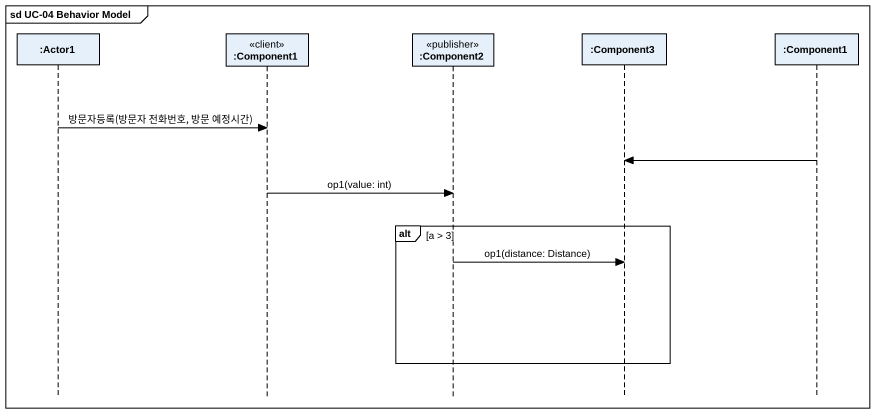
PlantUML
@startuml
mainframe sd UC-04 Behavior Model
hide footbox
participant ":Actor1" as Actor1
participant ":Component1" as Component1 <<client>>
participant ":Component2" as Component2 <<publisher>>
participant ":Component3" as Component3
participant ":Component1" as Component1_2

Actor1 -> Component1 : 방문자등록(방문자 전화번호, 방문 예정시간)
Component1_2 -> Component3
Component1 -> Component2 : op1(value: int)
alt a > 3
  Component2 -> Component3 : op1(distance: Distance)
end
@enduml
